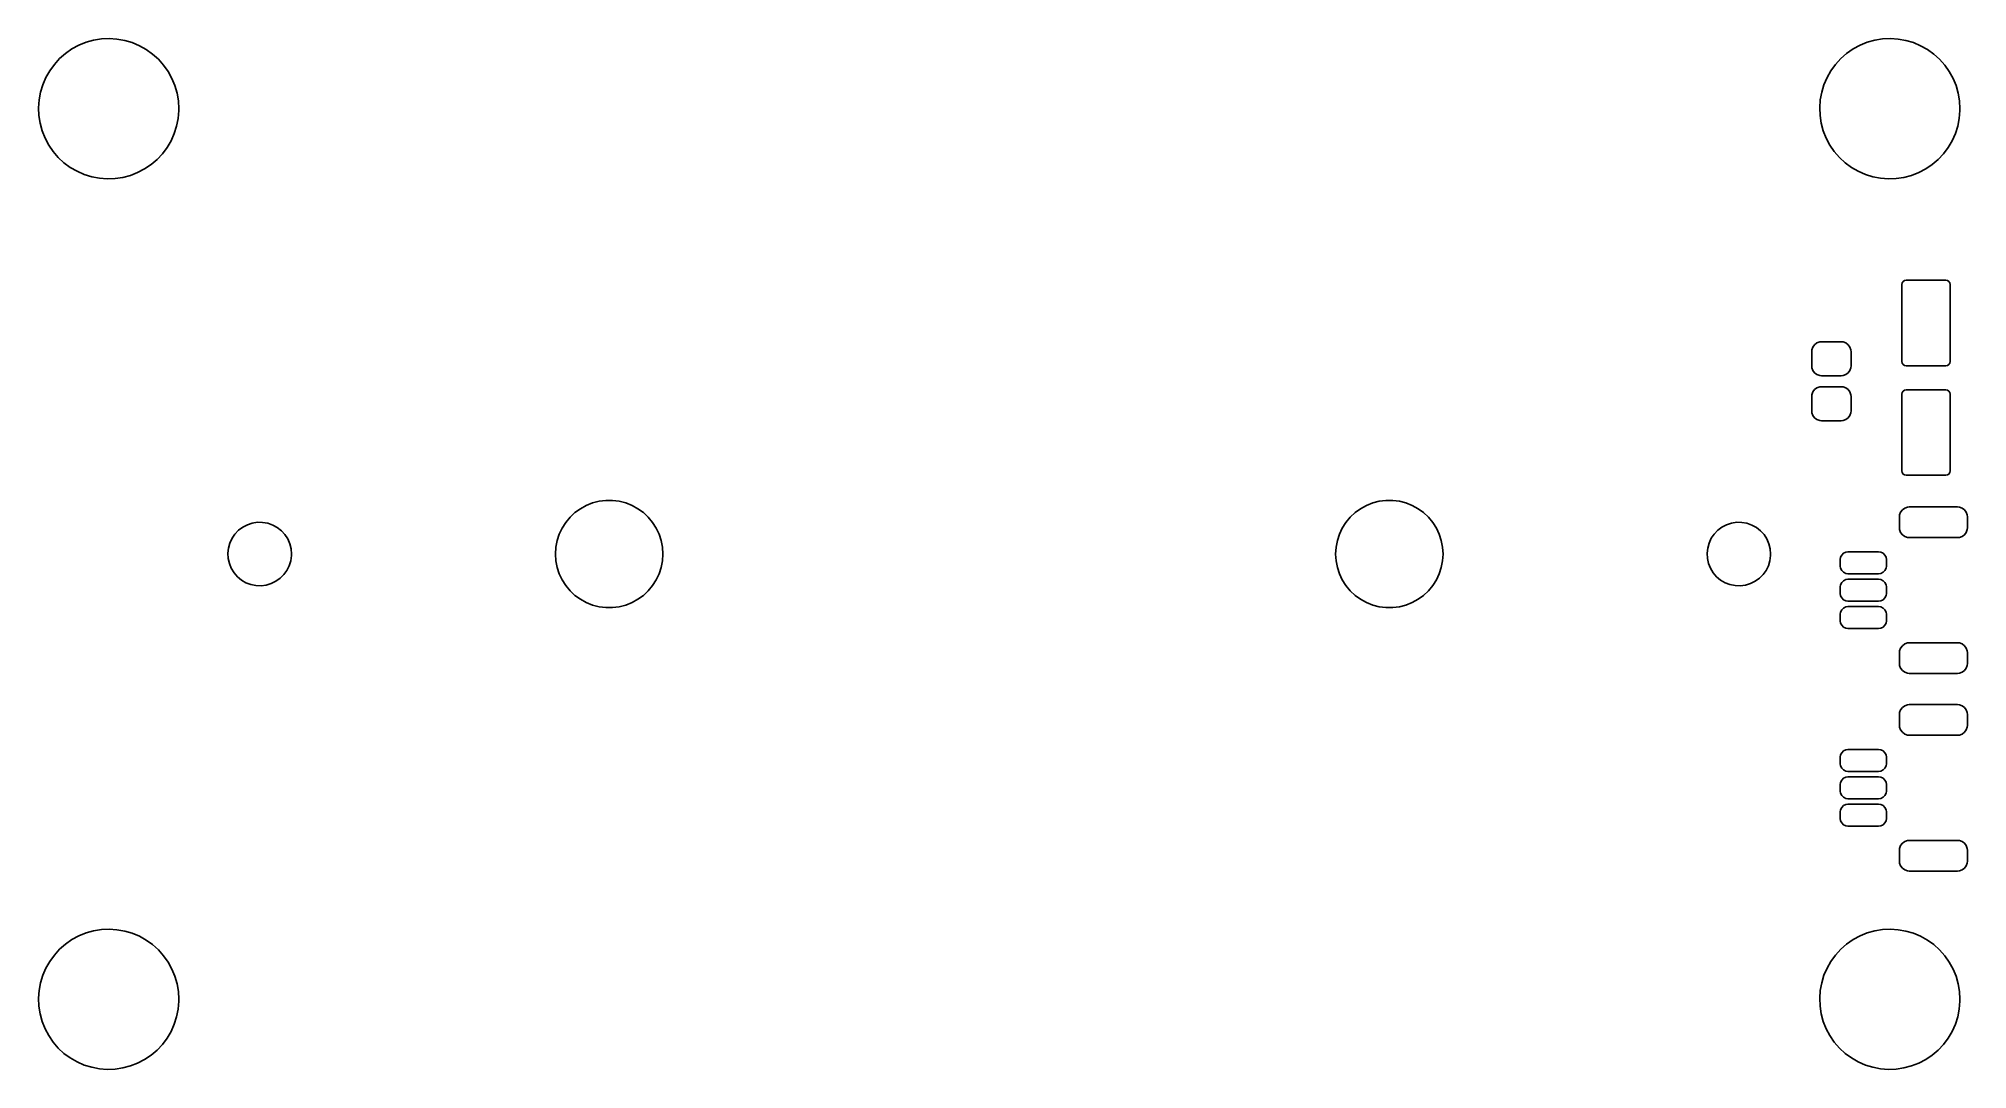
# Model space of a CAD drawing. Extents: x 0.07 to 3.54, y 0.07 to 1.93.
import ezdxf

# ---------------------------------------------------------------- set-up
doc = ezdxf.new("R2010")
doc.units = 0
doc.header["$MEASUREMENT"] = 0
doc.layers.add('BLACK', color=7, linetype='CONTINUOUS')

msp = doc.modelspace()

# ---------------------------------------------------------------- linework, layer by layer
at = {"layer": 'BLACK', "linetype": 'CONTINUOUS'}
for p, q in [((0.1224, 1.8993), (0.134, 1.9073)), ((0.134, 1.9073), (0.1464, 1.914)), ((0.1464, 1.914), (0.1594, 1.9193)), ((0.1594, 1.9193), (0.1729, 1.923)), ((0.1729, 1.923), (0.1868, 1.9253)), ((0.1868, 1.9253), (0.2009, 1.926)), ((0.2009, 1.926), (0.2149, 1.9251)), ((0.2149, 1.9251), (0.2288, 1.9227)), ((0.2288, 1.9227), (0.2423, 1.9187)), ((0.2423, 1.9187), (0.2552, 1.9132)), ((0.2552, 1.9132), (0.2675, 1.9064)), ((0.2675, 1.9064), (0.2789, 1.8982)), ((3.3224, 1.8993), (3.334, 1.9073)), ((3.334, 1.9073), (3.3464, 1.914)), ((3.3464, 1.914), (3.3594, 1.9193)), ((3.3594, 1.9193), (3.3729, 1.923)), ((3.3729, 1.923), (3.3868, 1.9253)), ((3.3868, 1.9253), (3.4009, 1.926)), ((3.4009, 1.926), (3.4149, 1.9251)), ((3.4149, 1.9251), (3.4288, 1.9227)), ((3.4288, 1.9227), (3.4423, 1.9187)), ((3.4423, 1.9187), (3.4552, 1.9132)), ((3.4552, 1.9132), (3.4675, 1.9064)), ((3.4675, 1.9064), (3.4789, 1.8982)), ((0.0941, 1.8682), (0.1024, 1.8796)), ((0.1024, 1.8796), (0.1119, 1.89)), ((0.1119, 1.89), (0.1224, 1.8993)), ((0.2789, 1.8982), (0.2894, 1.8888)), ((0.2894, 1.8888), (0.2987, 1.8782)), ((0.2987, 1.8782), (0.3068, 1.8668)), ((3.2941, 1.8682), (3.3024, 1.8796)), ((3.3024, 1.8796), (3.3119, 1.89)), ((3.3119, 1.89), (3.3224, 1.8993)), ((3.4789, 1.8982), (3.4894, 1.8888)), ((3.4894, 1.8888), (3.4987, 1.8782)), ((3.4987, 1.8782), (3.5068, 1.8668)), ((0.0775, 1.8296), (0.0816, 1.8431)), ((0.0816, 1.8431), (0.0872, 1.856)), ((0.0872, 1.856), (0.0941, 1.8682)), ((0.3068, 1.8668), (0.3136, 1.8544)), ((0.3136, 1.8544), (0.319, 1.8414)), ((0.319, 1.8414), (0.3229, 1.8279)), ((3.2776, 1.8296), (3.2816, 1.8431)), ((3.2816, 1.8431), (3.2872, 1.856)), ((3.2872, 1.856), (3.2941, 1.8682)), ((3.5068, 1.8668), (3.5136, 1.8544)), ((3.5136, 1.8544), (3.519, 1.8414)), ((3.519, 1.8414), (3.5229, 1.8279)), ((0.074, 1.8018), (0.075, 1.8158)), ((0.075, 1.8158), (0.0775, 1.8296)), ((0.3229, 1.8279), (0.3252, 1.814)), ((0.3252, 1.814), (0.326, 1.8)), ((3.274, 1.8018), (3.275, 1.8158)), ((3.275, 1.8158), (3.2776, 1.8296)), ((3.5229, 1.8279), (3.5252, 1.814)), ((3.5252, 1.814), (3.526, 1.8)), ((0.0746, 1.7877), (0.074, 1.8018)), ((0.0768, 1.7738), (0.0746, 1.7877)), ((0.0805, 1.7602), (0.0768, 1.7738)), ((0.322, 1.7687), (0.3178, 1.7553)), ((0.3248, 1.7825), (0.322, 1.7687)), ((0.3259, 1.7965), (0.3248, 1.7825)), ((0.326, 1.8), (0.3259, 1.7965)), ((3.2746, 1.7877), (3.274, 1.8018)), ((3.2768, 1.7738), (3.2746, 1.7877)), ((3.2805, 1.7602), (3.2768, 1.7738)), ((3.522, 1.7687), (3.5178, 1.7553)), ((3.5248, 1.7825), (3.522, 1.7687)), ((3.5259, 1.7965), (3.5248, 1.7825)), ((3.526, 1.8), (3.5259, 1.7965)), ((0.0856, 1.7472), (0.0805, 1.7602)), ((0.0922, 1.7347), (0.0856, 1.7472)), ((0.1002, 1.7231), (0.0922, 1.7347)), ((0.3121, 1.7424), (0.3049, 1.7303)), ((0.3178, 1.7553), (0.3121, 1.7424)), ((3.2856, 1.7472), (3.2805, 1.7602)), ((3.2922, 1.7347), (3.2856, 1.7472)), ((3.3002, 1.7231), (3.2922, 1.7347)), ((3.512, 1.7424), (3.5049, 1.7303)), ((3.5178, 1.7553), (3.512, 1.7424)), ((0.1094, 1.7125), (0.1002, 1.7231)), ((0.1197, 1.7029), (0.1094, 1.7125)), ((0.131, 1.6946), (0.1197, 1.7029)), ((0.2762, 1.6997), (0.2645, 1.6918)), ((0.2869, 1.7088), (0.2762, 1.6997)), ((0.2965, 1.719), (0.2869, 1.7088)), ((0.3049, 1.7303), (0.2965, 1.719)), ((3.3094, 1.7125), (3.3002, 1.7231)), ((3.3197, 1.7029), (3.3094, 1.7125)), ((3.331, 1.6946), (3.3197, 1.7029)), ((3.4762, 1.6997), (3.4645, 1.6918)), ((3.4869, 1.7088), (3.4762, 1.6997)), ((3.4965, 1.719), (3.4869, 1.7088)), ((3.5049, 1.7303), (3.4965, 1.719)), ((0.1432, 1.6876), (0.131, 1.6946)), ((0.1561, 1.6819), (0.1432, 1.6876)), ((0.1695, 1.6778), (0.1561, 1.6819)), ((0.1833, 1.6751), (0.1695, 1.6778)), ((0.1974, 1.674), (0.1833, 1.6751)), ((0.2114, 1.6745), (0.1974, 1.674)), ((0.2253, 1.6766), (0.2114, 1.6745)), ((0.2389, 1.6802), (0.2253, 1.6766)), ((0.252, 1.6853), (0.2389, 1.6802)), ((0.2645, 1.6918), (0.252, 1.6853)), ((3.3432, 1.6876), (3.331, 1.6946)), ((3.3561, 1.6819), (3.3432, 1.6876)), ((3.3695, 1.6778), (3.3561, 1.6819)), ((3.3833, 1.6751), (3.3695, 1.6778)), ((3.3974, 1.674), (3.3833, 1.6751)), ((3.4114, 1.6745), (3.3974, 1.674)), ((3.4253, 1.6766), (3.4114, 1.6745)), ((3.4389, 1.6802), (3.4253, 1.6766)), ((3.452, 1.6853), (3.4389, 1.6802)), ((3.4645, 1.6918), (3.452, 1.6853)), ((3.424, 1.4895), (3.4266, 1.4912)), ((3.4266, 1.4912), (3.4296, 1.4918)), ((3.4296, 1.4918), (3.5004, 1.4918)), ((3.5004, 1.4918), (3.5034, 1.4912)), ((3.5034, 1.4912), (3.506, 1.4895)), ((3.4217, 1.4839), (3.4223, 1.4869)), ((3.4217, 1.3461), (3.4217, 1.4839)), ((3.4223, 1.4869), (3.424, 1.4895)), ((3.506, 1.4895), (3.5077, 1.4869)), ((3.5077, 1.4869), (3.5083, 1.4839)), ((3.5083, 1.4839), (3.5083, 1.3461)), ((3.2596, 1.3635), (3.2599, 1.3668)), ((3.2596, 1.3379), (3.2596, 1.3635)), ((3.2599, 1.3668), (3.2616, 1.3718)), ((3.2616, 1.3718), (3.2648, 1.376)), ((3.2648, 1.376), (3.269, 1.3792)), ((3.269, 1.3792), (3.274, 1.3809)), ((3.274, 1.3809), (3.2773, 1.3812)), ((3.2773, 1.3812), (3.3127, 1.3812)), ((3.3127, 1.3812), (3.316, 1.3809)), ((3.316, 1.3809), (3.321, 1.3792)), ((3.321, 1.3792), (3.3252, 1.376)), ((3.3252, 1.376), (3.3284, 1.3718)), ((3.3284, 1.3718), (3.3301, 1.3668)), ((3.3301, 1.3668), (3.3304, 1.3635)), ((3.3304, 1.3635), (3.3304, 1.3379)), ((3.2599, 1.3346), (3.2596, 1.3379)), ((3.2616, 1.3296), (3.2599, 1.3346)), ((3.2648, 1.3254), (3.2616, 1.3296)), ((3.269, 1.3223), (3.2648, 1.3254)), ((3.274, 1.3205), (3.269, 1.3223)), ((3.2773, 1.3202), (3.274, 1.3205)), ((3.3127, 1.3202), (3.2773, 1.3202)), ((3.316, 1.3205), (3.3127, 1.3202)), ((3.321, 1.3223), (3.316, 1.3205)), ((3.3252, 1.3254), (3.321, 1.3223)), ((3.3284, 1.3296), (3.3252, 1.3254)), ((3.3301, 1.3346), (3.3284, 1.3296)), ((3.3304, 1.3379), (3.3301, 1.3346)), ((3.4223, 1.3431), (3.4217, 1.3461)), ((3.424, 1.3405), (3.4223, 1.3431)), ((3.4266, 1.3388), (3.424, 1.3405)), ((3.4296, 1.3382), (3.4266, 1.3388)), ((3.5004, 1.3382), (3.4296, 1.3382)), ((3.5034, 1.3388), (3.5004, 1.3382)), ((3.506, 1.3405), (3.5034, 1.3388)), ((3.5077, 1.3431), (3.506, 1.3405)), ((3.5083, 1.3461), (3.5077, 1.3431)), ((3.2596, 1.2828), (3.2599, 1.2861)), ((3.2596, 1.2572), (3.2596, 1.2828)), ((3.2599, 1.2861), (3.2616, 1.2911)), ((3.2616, 1.2911), (3.2648, 1.2953)), ((3.2648, 1.2953), (3.269, 1.2985)), ((3.269, 1.2985), (3.274, 1.3002)), ((3.274, 1.3002), (3.2773, 1.3005)), ((3.2773, 1.3005), (3.3127, 1.3005)), ((3.3127, 1.3005), (3.316, 1.3002)), ((3.316, 1.3002), (3.321, 1.2985)), ((3.321, 1.2985), (3.3252, 1.2953)), ((3.3252, 1.2953), (3.3284, 1.2911)), ((3.3284, 1.2911), (3.3301, 1.2861)), ((3.3301, 1.2861), (3.3304, 1.2828)), ((3.3304, 1.2828), (3.3304, 1.2572)), ((3.4217, 1.2871), (3.4223, 1.2901)), ((3.4217, 1.1493), (3.4217, 1.2871)), ((3.4223, 1.2901), (3.424, 1.2926)), ((3.424, 1.2926), (3.4266, 1.2943)), ((3.4266, 1.2943), (3.4296, 1.2949)), ((3.4296, 1.2949), (3.5004, 1.2949)), ((3.5004, 1.2949), (3.5034, 1.2943)), ((3.5034, 1.2943), (3.506, 1.2926)), ((3.506, 1.2926), (3.5077, 1.2901)), ((3.5077, 1.2901), (3.5083, 1.2871)), ((3.5083, 1.2871), (3.5083, 1.1493)), ((3.2599, 1.2539), (3.2596, 1.2572)), ((3.2616, 1.2489), (3.2599, 1.2539)), ((3.2648, 1.2447), (3.2616, 1.2489)), ((3.3284, 1.2489), (3.3252, 1.2447)), ((3.3301, 1.2539), (3.3284, 1.2489)), ((3.3304, 1.2572), (3.3301, 1.2539)), ((3.269, 1.2415), (3.2648, 1.2447)), ((3.274, 1.2398), (3.269, 1.2415)), ((3.2773, 1.2395), (3.274, 1.2398)), ((3.3127, 1.2395), (3.2773, 1.2395)), ((3.316, 1.2398), (3.3127, 1.2395)), ((3.321, 1.2415), (3.316, 1.2398)), ((3.3252, 1.2447), (3.321, 1.2415)), ((3.4223, 1.1462), (3.4217, 1.1493)), ((3.424, 1.1437), (3.4223, 1.1462)), ((3.4266, 1.142), (3.424, 1.1437)), ((3.506, 1.1437), (3.5034, 1.142)), ((3.5077, 1.1462), (3.506, 1.1437)), ((3.5083, 1.1493), (3.5077, 1.1462)), ((3.4296, 1.1414), (3.4266, 1.142)), ((3.5004, 1.1414), (3.4296, 1.1414)), ((3.5034, 1.142), (3.5004, 1.1414)), ((1.0289, 1.066), (1.0377, 1.0743)), ((1.0377, 1.0743), (1.0475, 1.0814)), ((1.0475, 1.0814), (1.0581, 1.0873)), ((1.0581, 1.0873), (1.0694, 1.0917)), ((1.0694, 1.0917), (1.0811, 1.0947)), ((1.0811, 1.0947), (1.0932, 1.0963)), ((1.0932, 1.0963), (1.1053, 1.0963)), ((1.1053, 1.0963), (1.1173, 1.0947)), ((1.1173, 1.0947), (1.129, 1.0917)), ((1.129, 1.0917), (1.1403, 1.0873)), ((1.1403, 1.0873), (1.1509, 1.0814)), ((1.1509, 1.0814), (1.1607, 1.0743)), ((1.1607, 1.0743), (1.1695, 1.066)), ((2.4305, 1.066), (2.4393, 1.0743)), ((2.4393, 1.0743), (2.4491, 1.0814)), ((2.4491, 1.0814), (2.4597, 1.0873)), ((2.4597, 1.0873), (2.471, 1.0917)), ((2.471, 1.0917), (2.4827, 1.0947)), ((2.4827, 1.0947), (2.4947, 1.0963)), ((2.4947, 1.0963), (2.5068, 1.0963)), ((2.5068, 1.0963), (2.5189, 1.0947)), ((2.5189, 1.0947), (2.5306, 1.0917)), ((2.5306, 1.0917), (2.5419, 1.0873)), ((2.5419, 1.0873), (2.5525, 1.0814)), ((2.5525, 1.0814), (2.5623, 1.0743)), ((2.5623, 1.0743), (2.5711, 1.066)), ((3.4176, 1.0702), (3.4194, 1.0752)), ((3.4194, 1.0752), (3.4225, 1.0794)), ((3.4225, 1.0794), (3.4268, 1.0825)), ((3.4268, 1.0825), (3.4317, 1.0843)), ((3.4317, 1.0843), (3.435, 1.0846)), ((3.435, 1.0846), (3.5217, 1.0846)), ((3.5217, 1.0846), (3.525, 1.0843)), ((3.525, 1.0843), (3.5299, 1.0825)), ((3.5299, 1.0825), (3.5342, 1.0794)), ((3.5342, 1.0794), (3.5373, 1.0752)), ((3.5373, 1.0752), (3.5391, 1.0702)), ((0.4269, 1.0359), (0.4334, 1.0427)), ((0.4334, 1.0427), (0.4408, 1.0483)), ((0.4408, 1.0483), (0.4491, 1.0526)), ((0.4491, 1.0526), (0.458, 1.0555)), ((0.458, 1.0555), (0.4673, 1.057)), ((0.4673, 1.057), (0.4766, 1.0568)), ((0.4766, 1.0568), (0.4858, 1.0552)), ((0.4858, 1.0552), (0.4947, 1.0521)), ((0.4947, 1.0521), (0.5029, 1.0475)), ((0.5029, 1.0475), (0.5102, 1.0417)), ((0.5102, 1.0417), (0.5165, 1.0348)), ((1.0095, 1.0355), (1.0147, 1.0465)), ((1.0147, 1.0465), (1.0212, 1.0567)), ((1.0212, 1.0567), (1.0289, 1.066)), ((1.1695, 1.066), (1.1772, 1.0567)), ((1.1772, 1.0567), (1.1837, 1.0465)), ((1.1837, 1.0465), (1.1889, 1.0355)), ((2.4111, 1.0355), (2.4163, 1.0465)), ((2.4163, 1.0465), (2.4228, 1.0567)), ((2.4228, 1.0567), (2.4305, 1.066)), ((2.5711, 1.066), (2.5788, 1.0567)), ((2.5788, 1.0567), (2.5853, 1.0465)), ((2.5853, 1.0465), (2.5905, 1.0355)), ((3.0844, 1.0359), (3.0908, 1.0427)), ((3.0908, 1.0427), (3.0983, 1.0483)), ((3.0983, 1.0483), (3.1066, 1.0526)), ((3.1066, 1.0526), (3.1155, 1.0555)), ((3.1155, 1.0555), (3.1248, 1.057)), ((3.1248, 1.057), (3.1341, 1.0568)), ((3.1341, 1.0568), (3.1433, 1.0552)), ((3.1433, 1.0552), (3.1521, 1.0521)), ((3.1521, 1.0521), (3.1603, 1.0475)), ((3.1603, 1.0475), (3.1677, 1.0417)), ((3.1677, 1.0417), (3.174, 1.0348)), ((3.4173, 1.0669), (3.4176, 1.0702)), ((3.4173, 1.0472), (3.4173, 1.0669)), ((3.4176, 1.0439), (3.4173, 1.0472)), ((3.4194, 1.0389), (3.4176, 1.0439)), ((3.5391, 1.0439), (3.5373, 1.0389)), ((3.5391, 1.0702), (3.5394, 1.0669)), ((3.5394, 1.0472), (3.5391, 1.0439)), ((3.5394, 1.0669), (3.5394, 1.0472)), ((0.4142, 1.0014), (0.4152, 1.0107)), ((0.4152, 1.0107), (0.4177, 1.0197)), ((0.4177, 1.0197), (0.4216, 1.0282)), ((0.4216, 1.0282), (0.4269, 1.0359)), ((0.5165, 1.0348), (0.5216, 1.027)), ((0.5216, 1.027), (0.5253, 1.0184)), ((0.5253, 1.0184), (0.5276, 1.0093)), ((0.5276, 1.0093), (0.5283, 1)), ((1.0028, 1), (1.0035, 1.0121)), ((1.0035, 1.0121), (1.0058, 1.024)), ((1.0058, 1.024), (1.0095, 1.0355)), ((1.1889, 1.0355), (1.1926, 1.024)), ((1.1926, 1.024), (1.1949, 1.0121)), ((1.1949, 1.0121), (1.1957, 1)), ((2.4043, 1), (2.4051, 1.0121)), ((2.4051, 1.0121), (2.4074, 1.024)), ((2.4074, 1.024), (2.4111, 1.0355)), ((2.5905, 1.0355), (2.5942, 1.024)), ((2.5942, 1.024), (2.5965, 1.0121)), ((2.5965, 1.0121), (2.5972, 1)), ((3.0717, 1.0014), (3.0727, 1.0107)), ((3.0727, 1.0107), (3.0752, 1.0197)), ((3.0752, 1.0197), (3.0791, 1.0282)), ((3.0791, 1.0282), (3.0844, 1.0359)), ((3.174, 1.0348), (3.1791, 1.027)), ((3.1791, 1.027), (3.1828, 1.0184)), ((3.1828, 1.0184), (3.1851, 1.0093)), ((3.1851, 1.0093), (3.1858, 1)), ((3.4225, 1.0347), (3.4194, 1.0389)), ((3.4268, 1.0315), (3.4225, 1.0347)), ((3.4317, 1.0298), (3.4268, 1.0315)), ((3.435, 1.0295), (3.4317, 1.0298)), ((3.5217, 1.0295), (3.435, 1.0295)), ((3.525, 1.0298), (3.5217, 1.0295)), ((3.5299, 1.0315), (3.525, 1.0298)), ((3.5342, 1.0347), (3.5299, 1.0315)), ((3.5373, 1.0389), (3.5342, 1.0347)), ((0.4147, 0.9921), (0.4142, 1.0014)), ((0.4168, 0.9829), (0.4147, 0.9921)), ((0.4203, 0.9743), (0.4168, 0.9829)), ((0.4252, 0.9663), (0.4203, 0.9743)), ((0.5202, 0.9706), (0.5147, 0.963)), ((0.5243, 0.979), (0.5202, 0.9706)), ((0.5271, 0.9879), (0.5243, 0.979)), ((0.5283, 0.9972), (0.5271, 0.9879)), ((0.5283, 1), (0.5283, 0.9972)), ((1.0035, 0.9879), (1.0028, 1)), ((1.0058, 0.976), (1.0035, 0.9879)), ((1.0095, 0.9645), (1.0058, 0.976)), ((1.1926, 0.976), (1.1889, 0.9645)), ((1.1949, 0.9879), (1.1926, 0.976)), ((1.1957, 1), (1.1949, 0.9879)), ((2.4051, 0.9879), (2.4043, 1)), ((2.4074, 0.976), (2.4051, 0.9879)), ((2.4111, 0.9645), (2.4074, 0.976)), ((2.5942, 0.976), (2.5905, 0.9645)), ((2.5965, 0.9879), (2.5942, 0.976)), ((2.5972, 1), (2.5965, 0.9879)), ((3.0722, 0.9921), (3.0717, 1.0014)), ((3.0743, 0.9829), (3.0722, 0.9921)), ((3.0778, 0.9743), (3.0743, 0.9829)), ((3.0827, 0.9663), (3.0778, 0.9743)), ((3.1777, 0.9706), (3.1722, 0.963)), ((3.1818, 0.979), (3.1777, 0.9706)), ((3.1845, 0.9879), (3.1818, 0.979)), ((3.1858, 0.9972), (3.1845, 0.9879)), ((3.1858, 1), (3.1858, 0.9972)), ((3.311, 0.9901), (3.3116, 0.9941)), ((3.311, 0.9783), (3.311, 0.9901)), ((3.3116, 0.9743), (3.311, 0.9783)), ((3.3116, 0.9941), (3.3136, 0.9981)), ((3.3136, 0.9703), (3.3116, 0.9743)), ((3.3136, 0.9981), (3.3168, 1.0013)), ((3.3168, 1.0013), (3.3208, 1.0033)), ((3.3208, 1.0033), (3.3248, 1.0039)), ((3.3248, 1.0039), (3.3799, 1.0039)), ((3.3799, 1.0039), (3.3839, 1.0033)), ((3.3839, 1.0033), (3.3879, 1.0013)), ((3.3879, 1.0013), (3.3911, 0.9981)), ((3.3911, 0.9703), (3.3879, 0.9671)), ((3.3911, 0.9981), (3.3931, 0.9941)), ((3.3931, 0.9744), (3.3911, 0.9703)), ((3.3931, 0.9941), (3.3937, 0.9901)), ((3.3937, 0.9783), (3.3931, 0.9744)), ((3.3937, 0.9901), (3.3937, 0.9783)), ((0.4313, 0.9592), (0.4252, 0.9663)), ((0.4385, 0.9532), (0.4313, 0.9592)), ((0.4466, 0.9485), (0.4385, 0.9532)), ((0.4553, 0.9452), (0.4466, 0.9485)), ((0.4645, 0.9433), (0.4553, 0.9452)), ((0.4738, 0.943), (0.4645, 0.9433)), ((0.4831, 0.9442), (0.4738, 0.943)), ((0.4921, 0.9468), (0.4831, 0.9442)), ((0.5005, 0.951), (0.4921, 0.9468)), ((0.5081, 0.9564), (0.5005, 0.951)), ((0.5147, 0.963), (0.5081, 0.9564)), ((1.0147, 0.9535), (1.0095, 0.9645)), ((1.0212, 0.9433), (1.0147, 0.9535)), ((1.0289, 0.934), (1.0212, 0.9433)), ((1.1772, 0.9433), (1.1695, 0.934)), ((1.1837, 0.9535), (1.1772, 0.9433)), ((1.1889, 0.9645), (1.1837, 0.9535)), ((2.4163, 0.9535), (2.4111, 0.9645)), ((2.4228, 0.9433), (2.4163, 0.9535)), ((2.4305, 0.934), (2.4228, 0.9433)), ((2.5788, 0.9433), (2.5711, 0.934)), ((2.5853, 0.9535), (2.5788, 0.9433)), ((2.5905, 0.9645), (2.5853, 0.9535)), ((3.0888, 0.9592), (3.0827, 0.9663)), ((3.096, 0.9532), (3.0888, 0.9592)), ((3.1041, 0.9485), (3.096, 0.9532)), ((3.1128, 0.9452), (3.1041, 0.9485)), ((3.122, 0.9433), (3.1128, 0.9452)), ((3.1313, 0.943), (3.122, 0.9433)), ((3.1406, 0.9442), (3.1313, 0.943)), ((3.1496, 0.9468), (3.1406, 0.9442)), ((3.158, 0.951), (3.1496, 0.9468)), ((3.1656, 0.9564), (3.158, 0.951)), ((3.1722, 0.963), (3.1656, 0.9564)), ((3.311, 0.9409), (3.3116, 0.9448)), ((3.311, 0.9291), (3.311, 0.9409)), ((3.3116, 0.9448), (3.3136, 0.9489)), ((3.3168, 0.9671), (3.3136, 0.9703)), ((3.3136, 0.9489), (3.3168, 0.9521)), ((3.3209, 0.9651), (3.3168, 0.9671)), ((3.3168, 0.9521), (3.3208, 0.9541)), ((3.3208, 0.9541), (3.3248, 0.9547)), ((3.3248, 0.9645), (3.3209, 0.9651)), ((3.3799, 0.9645), (3.3248, 0.9645)), ((3.3248, 0.9547), (3.3799, 0.9547)), ((3.3839, 0.9651), (3.3799, 0.9645)), ((3.3799, 0.9547), (3.3839, 0.9541)), ((3.3879, 0.9671), (3.3839, 0.9651)), ((3.3839, 0.9541), (3.3879, 0.9521)), ((3.3879, 0.9521), (3.3911, 0.9489)), ((3.3911, 0.9489), (3.3931, 0.9449)), ((3.3931, 0.9449), (3.3937, 0.9409)), ((3.3937, 0.9409), (3.3937, 0.9291)), ((1.0377, 0.9257), (1.0289, 0.934)), ((1.0475, 0.9186), (1.0377, 0.9257)), ((1.0581, 0.9127), (1.0475, 0.9186)), ((1.0694, 0.9083), (1.0581, 0.9127)), ((1.0811, 0.9053), (1.0694, 0.9083)), ((1.0932, 0.9037), (1.0811, 0.9053)), ((1.1053, 0.9037), (1.0932, 0.9037)), ((1.1173, 0.9053), (1.1053, 0.9037)), ((1.129, 0.9083), (1.1173, 0.9053)), ((1.1403, 0.9127), (1.129, 0.9083)), ((1.1509, 0.9186), (1.1403, 0.9127)), ((1.1607, 0.9257), (1.1509, 0.9186)), ((1.1695, 0.934), (1.1607, 0.9257)), ((2.4393, 0.9257), (2.4305, 0.934)), ((2.4491, 0.9186), (2.4393, 0.9257)), ((2.4597, 0.9127), (2.4491, 0.9186)), ((2.471, 0.9083), (2.4597, 0.9127)), ((2.4827, 0.9053), (2.471, 0.9083)), ((2.4947, 0.9037), (2.4827, 0.9053)), ((2.5068, 0.9037), (2.4947, 0.9037)), ((2.5189, 0.9053), (2.5068, 0.9037)), ((2.5306, 0.9083), (2.5189, 0.9053)), ((2.5419, 0.9127), (2.5306, 0.9083)), ((2.5525, 0.9186), (2.5419, 0.9127)), ((2.5623, 0.9257), (2.5525, 0.9186)), ((2.5711, 0.934), (2.5623, 0.9257)), ((3.3116, 0.9251), (3.311, 0.9291)), ((3.3136, 0.9211), (3.3116, 0.9251)), ((3.3168, 0.9179), (3.3136, 0.9211)), ((3.3136, 0.8997), (3.3168, 0.9029)), ((3.3209, 0.9159), (3.3168, 0.9179)), ((3.3168, 0.9029), (3.3208, 0.9049)), ((3.3208, 0.9049), (3.3248, 0.9055)), ((3.3248, 0.9153), (3.3209, 0.9159)), ((3.3799, 0.9153), (3.3248, 0.9153)), ((3.3248, 0.9055), (3.3799, 0.9055)), ((3.3839, 0.9159), (3.3799, 0.9153)), ((3.3799, 0.9055), (3.3839, 0.9049)), ((3.3879, 0.9179), (3.3839, 0.9159)), ((3.3839, 0.9049), (3.3879, 0.9029)), ((3.3911, 0.9211), (3.3879, 0.9179)), ((3.3879, 0.9029), (3.3911, 0.8997)), ((3.3931, 0.9252), (3.3911, 0.9211)), ((3.3937, 0.9291), (3.3931, 0.9252)), ((3.311, 0.8917), (3.3116, 0.8956)), ((3.311, 0.8799), (3.311, 0.8917)), ((3.3116, 0.8759), (3.311, 0.8799)), ((3.3116, 0.8956), (3.3136, 0.8997)), ((3.3136, 0.8719), (3.3116, 0.8759)), ((3.3168, 0.8687), (3.3136, 0.8719)), ((3.3209, 0.8667), (3.3168, 0.8687)), ((3.3248, 0.8661), (3.3209, 0.8667)), ((3.3839, 0.8667), (3.3799, 0.8661)), ((3.3879, 0.8687), (3.3839, 0.8667)), ((3.3911, 0.8719), (3.3879, 0.8687)), ((3.3911, 0.8997), (3.3931, 0.8957)), ((3.3931, 0.8759), (3.3911, 0.8719)), ((3.3931, 0.8957), (3.3937, 0.8917)), ((3.3937, 0.8799), (3.3931, 0.8759)), ((3.3937, 0.8917), (3.3937, 0.8799)), ((3.3799, 0.8661), (3.3248, 0.8661)), ((3.4194, 0.8311), (3.4225, 0.8353)), ((3.4225, 0.8353), (3.4268, 0.8385)), ((3.4268, 0.8385), (3.4317, 0.8402)), ((3.4317, 0.8402), (3.435, 0.8405)), ((3.435, 0.8405), (3.5217, 0.8405)), ((3.5217, 0.8405), (3.525, 0.8402)), ((3.525, 0.8402), (3.5299, 0.8385)), ((3.5299, 0.8385), (3.5342, 0.8353)), ((3.5342, 0.8353), (3.5373, 0.8311)), ((3.4173, 0.8228), (3.4176, 0.8261)), ((3.4173, 0.8031), (3.4173, 0.8228)), ((3.4176, 0.7998), (3.4173, 0.8031)), ((3.4176, 0.8261), (3.4194, 0.8311)), ((3.4194, 0.7948), (3.4176, 0.7998)), ((3.5373, 0.8311), (3.5391, 0.8261)), ((3.5391, 0.7998), (3.5373, 0.7948)), ((3.5391, 0.8261), (3.5394, 0.8228)), ((3.5394, 0.8031), (3.5391, 0.7998)), ((3.5394, 0.8228), (3.5394, 0.8031)), ((3.4225, 0.7906), (3.4194, 0.7948)), ((3.4268, 0.7875), (3.4225, 0.7906)), ((3.4317, 0.7857), (3.4268, 0.7875)), ((3.435, 0.7854), (3.4317, 0.7857)), ((3.5217, 0.7854), (3.435, 0.7854)), ((3.525, 0.7857), (3.5217, 0.7854)), ((3.5299, 0.7875), (3.525, 0.7857)), ((3.5342, 0.7906), (3.5299, 0.7875)), ((3.5373, 0.7948), (3.5342, 0.7906)), ((3.4268, 0.7275), (3.4317, 0.7293)), ((3.4317, 0.7293), (3.435, 0.7296)), ((3.435, 0.7296), (3.5217, 0.7296)), ((3.5217, 0.7296), (3.525, 0.7293)), ((3.525, 0.7293), (3.5299, 0.7275)), ((3.4173, 0.7119), (3.4176, 0.7152)), ((3.4173, 0.6922), (3.4173, 0.7119)), ((3.4176, 0.7152), (3.4194, 0.7202)), ((3.4194, 0.7202), (3.4225, 0.7244)), ((3.4225, 0.7244), (3.4268, 0.7275)), ((3.5299, 0.7275), (3.5342, 0.7244)), ((3.5342, 0.7244), (3.5373, 0.7202)), ((3.5373, 0.7202), (3.5391, 0.7152)), ((3.5391, 0.7152), (3.5394, 0.7119)), ((3.5394, 0.7119), (3.5394, 0.6922)), ((3.4176, 0.6889), (3.4173, 0.6922)), ((3.4194, 0.6839), (3.4176, 0.6889)), ((3.4225, 0.6797), (3.4194, 0.6839)), ((3.4268, 0.6765), (3.4225, 0.6797)), ((3.4317, 0.6748), (3.4268, 0.6765)), ((3.435, 0.6745), (3.4317, 0.6748)), ((3.5217, 0.6745), (3.435, 0.6745)), ((3.525, 0.6748), (3.5217, 0.6745)), ((3.5299, 0.6765), (3.525, 0.6748)), ((3.5342, 0.6797), (3.5299, 0.6765)), ((3.5373, 0.6839), (3.5342, 0.6797)), ((3.5391, 0.6889), (3.5373, 0.6839)), ((3.5394, 0.6922), (3.5391, 0.6889)), ((3.311, 0.6351), (3.3116, 0.6391)), ((3.311, 0.6233), (3.311, 0.6351)), ((3.3116, 0.6391), (3.3136, 0.6431)), ((3.3136, 0.6431), (3.3168, 0.6463)), ((3.3168, 0.6463), (3.3208, 0.6483)), ((3.3208, 0.6483), (3.3248, 0.6489)), ((3.3248, 0.6489), (3.3799, 0.6489)), ((3.3799, 0.6489), (3.3839, 0.6483)), ((3.3839, 0.6483), (3.3879, 0.6463)), ((3.3879, 0.6463), (3.3911, 0.6431)), ((3.3911, 0.6431), (3.3931, 0.6391)), ((3.3931, 0.6391), (3.3937, 0.6351)), ((3.3937, 0.6351), (3.3937, 0.6233)), ((3.3116, 0.6193), (3.311, 0.6233)), ((3.311, 0.5859), (3.3116, 0.5898)), ((3.3136, 0.6153), (3.3116, 0.6193)), ((3.3116, 0.5898), (3.3136, 0.5939)), ((3.3168, 0.6121), (3.3136, 0.6153)), ((3.3136, 0.5939), (3.3168, 0.5971)), ((3.3209, 0.6101), (3.3168, 0.6121)), ((3.3168, 0.5971), (3.3208, 0.5991)), ((3.3208, 0.5991), (3.3248, 0.5997)), ((3.3248, 0.6095), (3.3209, 0.6101)), ((3.3799, 0.6095), (3.3248, 0.6095)), ((3.3248, 0.5997), (3.3799, 0.5997)), ((3.3839, 0.6101), (3.3799, 0.6095)), ((3.3799, 0.5997), (3.3839, 0.5991)), ((3.3879, 0.6121), (3.3839, 0.6101)), ((3.3839, 0.5991), (3.3879, 0.5971)), ((3.3911, 0.6153), (3.3879, 0.6121)), ((3.3879, 0.5971), (3.3911, 0.5939)), ((3.3931, 0.6194), (3.3911, 0.6153)), ((3.3911, 0.5939), (3.3931, 0.5899)), ((3.3937, 0.6233), (3.3931, 0.6194)), ((3.3931, 0.5899), (3.3937, 0.5859)), ((3.311, 0.5741), (3.311, 0.5859)), ((3.3116, 0.5701), (3.311, 0.5741)), ((3.3136, 0.5661), (3.3116, 0.5701)), ((3.3168, 0.5629), (3.3136, 0.5661)), ((3.3209, 0.5609), (3.3168, 0.5629)), ((3.3248, 0.5603), (3.3209, 0.5609)), ((3.3799, 0.5603), (3.3248, 0.5603)), ((3.3839, 0.5609), (3.3799, 0.5603)), ((3.3879, 0.5629), (3.3839, 0.5609)), ((3.3911, 0.5661), (3.3879, 0.5629)), ((3.3931, 0.5702), (3.3911, 0.5661)), ((3.3937, 0.5741), (3.3931, 0.5702)), ((3.3937, 0.5859), (3.3937, 0.5741)), ((3.311, 0.5367), (3.3116, 0.5406)), ((3.311, 0.5249), (3.311, 0.5367)), ((3.3116, 0.5209), (3.311, 0.5249)), ((3.3116, 0.5406), (3.3136, 0.5447)), ((3.3136, 0.5169), (3.3116, 0.5209)), ((3.3136, 0.5447), (3.3168, 0.5479)), ((3.3168, 0.5479), (3.3208, 0.5499)), ((3.3208, 0.5499), (3.3248, 0.5505)), ((3.3248, 0.5505), (3.3799, 0.5505)), ((3.3799, 0.5505), (3.3839, 0.5499)), ((3.3839, 0.5499), (3.3879, 0.5479)), ((3.3879, 0.5479), (3.3911, 0.5447)), ((3.3911, 0.5447), (3.3931, 0.5407)), ((3.3931, 0.5209), (3.3911, 0.5169)), ((3.3931, 0.5407), (3.3937, 0.5367)), ((3.3937, 0.5249), (3.3931, 0.5209)), ((3.3937, 0.5367), (3.3937, 0.5249)), ((3.3168, 0.5137), (3.3136, 0.5169)), ((3.3209, 0.5117), (3.3168, 0.5137)), ((3.3248, 0.5111), (3.3209, 0.5117)), ((3.3799, 0.5111), (3.3248, 0.5111)), ((3.3839, 0.5117), (3.3799, 0.5111)), ((3.3879, 0.5137), (3.3839, 0.5117)), ((3.3911, 0.5169), (3.3879, 0.5137)), ((3.4268, 0.4835), (3.4317, 0.4852)), ((3.4317, 0.4852), (3.435, 0.4855)), ((3.435, 0.4855), (3.5217, 0.4855)), ((3.5217, 0.4855), (3.525, 0.4852)), ((3.525, 0.4852), (3.5299, 0.4835)), ((3.4173, 0.4678), (3.4176, 0.4711)), ((3.4173, 0.4481), (3.4173, 0.4678)), ((3.4176, 0.4711), (3.4194, 0.4761)), ((3.4194, 0.4761), (3.4225, 0.4803)), ((3.4225, 0.4803), (3.4268, 0.4835)), ((3.5299, 0.4835), (3.5342, 0.4803)), ((3.5342, 0.4803), (3.5373, 0.4761)), ((3.5373, 0.4761), (3.5391, 0.4711)), ((3.5391, 0.4711), (3.5394, 0.4678)), ((3.5394, 0.4678), (3.5394, 0.4481)), ((3.4176, 0.4448), (3.4173, 0.4481)), ((3.4194, 0.4398), (3.4176, 0.4448)), ((3.4225, 0.4356), (3.4194, 0.4398)), ((3.4268, 0.4325), (3.4225, 0.4356)), ((3.4317, 0.4307), (3.4268, 0.4325)), ((3.435, 0.4304), (3.4317, 0.4307)), ((3.5217, 0.4304), (3.435, 0.4304)), ((3.525, 0.4307), (3.5217, 0.4304)), ((3.5299, 0.4325), (3.525, 0.4307)), ((3.5342, 0.4356), (3.5299, 0.4325)), ((3.5373, 0.4398), (3.5342, 0.4356)), ((3.5391, 0.4448), (3.5373, 0.4398)), ((3.5394, 0.4481), (3.5391, 0.4448)), ((0.134, 0.3073), (0.1464, 0.314)), ((0.1464, 0.314), (0.1594, 0.3193)), ((0.1594, 0.3193), (0.1729, 0.323)), ((0.1729, 0.323), (0.1868, 0.3253)), ((0.1868, 0.3253), (0.2009, 0.326)), ((0.2009, 0.326), (0.2149, 0.3251)), ((0.2149, 0.3251), (0.2288, 0.3227)), ((0.2288, 0.3227), (0.2423, 0.3187)), ((0.2423, 0.3187), (0.2552, 0.3132)), ((0.2552, 0.3132), (0.2675, 0.3064)), ((3.334, 0.3073), (3.3464, 0.314)), ((3.3464, 0.314), (3.3594, 0.3193)), ((3.3594, 0.3193), (3.3729, 0.323)), ((3.3729, 0.323), (3.3868, 0.3253)), ((3.3868, 0.3253), (3.4009, 0.326)), ((3.4009, 0.326), (3.4149, 0.3251)), ((3.4149, 0.3251), (3.4288, 0.3227)), ((3.4288, 0.3227), (3.4423, 0.3187)), ((3.4423, 0.3187), (3.4552, 0.3132)), ((3.4552, 0.3132), (3.4675, 0.3064)), ((0.0941, 0.2682), (0.1024, 0.2796)), ((0.1024, 0.2796), (0.1119, 0.29)), ((0.1119, 0.29), (0.1224, 0.2993)), ((0.1224, 0.2993), (0.134, 0.3073)), ((0.2675, 0.3064), (0.2789, 0.2982)), ((0.2789, 0.2982), (0.2894, 0.2888)), ((0.2894, 0.2888), (0.2987, 0.2783)), ((0.2987, 0.2783), (0.3068, 0.2668)), ((3.2941, 0.2682), (3.3024, 0.2796)), ((3.3024, 0.2796), (3.3119, 0.29)), ((3.3119, 0.29), (3.3224, 0.2993)), ((3.3224, 0.2993), (3.334, 0.3073)), ((3.4675, 0.3064), (3.4789, 0.2982)), ((3.4789, 0.2982), (3.4894, 0.2888)), ((3.4894, 0.2888), (3.4987, 0.2783)), ((3.4987, 0.2783), (3.5068, 0.2668)), ((0.0775, 0.2296), (0.0816, 0.2431)), ((0.0816, 0.2431), (0.0872, 0.256)), ((0.0872, 0.256), (0.0941, 0.2682)), ((0.3068, 0.2668), (0.3136, 0.2544)), ((0.3136, 0.2544), (0.319, 0.2414)), ((3.2776, 0.2296), (3.2816, 0.2431)), ((3.2816, 0.2431), (3.2872, 0.256)), ((3.2872, 0.256), (3.2941, 0.2682)), ((3.5068, 0.2668), (3.5136, 0.2544)), ((3.5136, 0.2544), (3.519, 0.2414)), ((0.074, 0.2018), (0.075, 0.2158)), ((0.075, 0.2158), (0.0775, 0.2296)), ((0.319, 0.2414), (0.3229, 0.2279)), ((0.3229, 0.2279), (0.3252, 0.214)), ((0.3252, 0.214), (0.326, 0.2)), ((3.274, 0.2018), (3.275, 0.2158)), ((3.275, 0.2158), (3.2776, 0.2296)), ((3.519, 0.2414), (3.5229, 0.2279)), ((3.5229, 0.2279), (3.5252, 0.214)), ((3.5252, 0.214), (3.526, 0.2)), ((0.0746, 0.1877), (0.074, 0.2018)), ((0.0768, 0.1738), (0.0746, 0.1877)), ((0.0805, 0.1602), (0.0768, 0.1738)), ((0.3248, 0.1825), (0.322, 0.1687)), ((0.3259, 0.1965), (0.3248, 0.1825)), ((0.326, 0.2), (0.3259, 0.1965)), ((3.2746, 0.1877), (3.274, 0.2018)), ((3.2768, 0.1738), (3.2746, 0.1877)), ((3.2805, 0.1602), (3.2768, 0.1738)), ((3.5248, 0.1825), (3.522, 0.1687)), ((3.5259, 0.1965), (3.5248, 0.1825)), ((3.526, 0.2), (3.5259, 0.1965)), ((0.0856, 0.1472), (0.0805, 0.1602)), ((0.0922, 0.1347), (0.0856, 0.1472)), ((0.3121, 0.1424), (0.3049, 0.1303)), ((0.3178, 0.1553), (0.3121, 0.1424)), ((0.322, 0.1687), (0.3178, 0.1553)), ((3.2856, 0.1472), (3.2805, 0.1602)), ((3.2922, 0.1347), (3.2856, 0.1472)), ((3.512, 0.1424), (3.5049, 0.1303)), ((3.5178, 0.1553), (3.512, 0.1424)), ((3.522, 0.1687), (3.5178, 0.1553)), ((0.1002, 0.1231), (0.0922, 0.1347)), ((0.1094, 0.1125), (0.1002, 0.1231)), ((0.1197, 0.1029), (0.1094, 0.1125)), ((0.2869, 0.1088), (0.2762, 0.0996)), ((0.2965, 0.119), (0.2869, 0.1088)), ((0.3049, 0.1303), (0.2965, 0.119)), ((3.3002, 0.1231), (3.2922, 0.1347)), ((3.3094, 0.1125), (3.3002, 0.1231)), ((3.3197, 0.1029), (3.3094, 0.1125)), ((3.4869, 0.1088), (3.4762, 0.0996)), ((3.4965, 0.119), (3.4869, 0.1088)), ((3.5049, 0.1303), (3.4965, 0.119)), ((0.131, 0.0946), (0.1197, 0.1029)), ((0.1432, 0.0875), (0.131, 0.0946)), ((0.1561, 0.0819), (0.1432, 0.0875)), ((0.1695, 0.0778), (0.1561, 0.0819)), ((0.1833, 0.0751), (0.1695, 0.0778)), ((0.1974, 0.074), (0.1833, 0.0751)), ((0.2114, 0.0745), (0.1974, 0.074)), ((0.2253, 0.0766), (0.2114, 0.0745)), ((0.2389, 0.0802), (0.2253, 0.0766)), ((0.252, 0.0853), (0.2389, 0.0802)), ((0.2645, 0.0918), (0.252, 0.0853)), ((0.2762, 0.0996), (0.2645, 0.0918)), ((3.331, 0.0946), (3.3197, 0.1029)), ((3.3432, 0.0875), (3.331, 0.0946)), ((3.3561, 0.0819), (3.3432, 0.0875)), ((3.3695, 0.0778), (3.3561, 0.0819)), ((3.3833, 0.0751), (3.3695, 0.0778)), ((3.3974, 0.074), (3.3833, 0.0751)), ((3.4114, 0.0745), (3.3974, 0.074)), ((3.4253, 0.0766), (3.4114, 0.0745)), ((3.4389, 0.0802), (3.4253, 0.0766)), ((3.452, 0.0853), (3.4389, 0.0802)), ((3.4645, 0.0918), (3.452, 0.0853)), ((3.4762, 0.0996), (3.4645, 0.0918))]:
    msp.add_line(p, q, dxfattribs=at)

doc.saveas('drawing.dxf')
